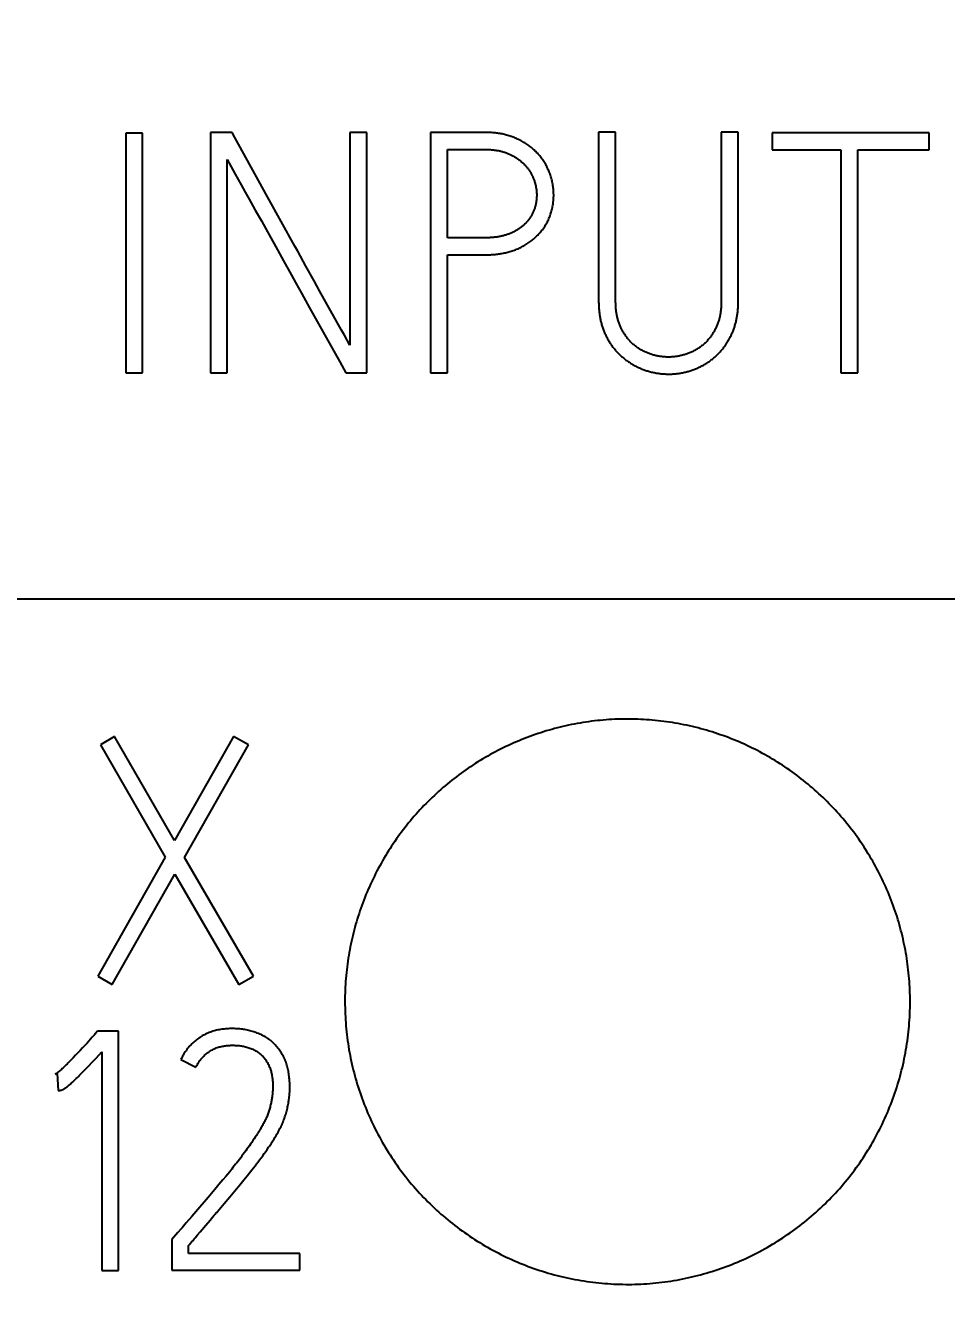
# Model space of a CAD drawing. Extents: x 0 to 420, y 0 to 297.
# Drawn here: x 112.69 to 119.21, y 153.55 to 162.62 of the extents above; entities that cross this region are included whole.
import ezdxf
from ezdxf.enums import TextEntityAlignment as Align

# ---------------------------------------------------------------- set-up
doc = ezdxf.new("R2010")
doc.units = 0
doc.header["$LTSCALE"] = 23.1
for name, color, linetype in [('10000_FRONT', 7, 'CONTINUOUS'), ('10100_DIM_FRONT', 7, 'CONTINUOUS'), ('10500_FRONT_LABELING', 7, 'CONTINUOUS')]:
    doc.layers.add(name, color=color, linetype=linetype)
doc.dimstyles.get("Standard").update_dxf_attribs({"dimtxt": 2.5, "dimasz": 2.5, "dimexe": 1.25, "dimexo": 0.625, "dimtad": 1, "dimcen": 2.5, "dimazin": 3, "dimtfac": 1, "dimtmove": 0, "dimatfit": 3})

# ---------------------------------------------------------------- blocks, each defined once
blk = doc.blocks.new('*D0')
at = {"layer": '10100_DIM_FRONT', "linetype": 'CONTINUOUS'}
for p, q in [((147.4005, 192.5601), (147.4005, 130.0621)), ((103.9005, 151.5111), (103.9005, 130.0621)), ((103.9005, 132.0621), (125.6505, 132.0621)), ((147.4005, 132.0621), (125.6505, 132.0621))]:
    blk.add_line(p, q, dxfattribs=at)
for points in [[(107.4005, 132.5621), (103.9005, 132.0621), (107.4005, 131.5621)], [(143.9005, 131.5621), (147.4005, 132.0621), (143.9005, 132.5621)]]:
    blk.add_solid(points, dxfattribs=at)
blk.add_text('43,5', height=3.5, dxfattribs=at).set_placement((121.6172, 132.9371), (131.3672, 132.9371), align=Align.FIT)
blk = doc.blocks.new('*D1')
at = {"layer": '10100_DIM_FRONT', "linetype": 'CONTINUOUS'}
for p, q in [((111.900486, 192.560113), (111.900486, 137.865388)), ((147.400486, 192.560113), (147.400486, 137.865388)), ((111.900486, 139.865388), (129.650486, 139.865388)), ((147.400486, 139.865388), (129.650486, 139.865388))]:
    blk.add_line(p, q, dxfattribs=at)
for points in [[(115.400486, 140.365388), (111.900486, 139.865388), (115.400486, 139.365388)], [(143.900486, 139.365388), (147.400486, 139.865388), (143.900486, 140.365388)]]:
    blk.add_solid(points, dxfattribs=at)
blk.add_text('35,5', height=3.5, dxfattribs=at).set_placement((125.819828, 140.740388), (135.319828, 140.740388), align=Align.FIT)

msp = doc.modelspace()

# ---------------------------------------------------------------- linework, layer by layer
at = {"layer": '10000_FRONT', "color": 7, "linetype": 'CONTINUOUS'}
msp.add_line((111.9005, 158.5611), (147.4005, 158.5611), dxfattribs=at)
for points in [[(118.9505, 155.7111), (118.9504, 155.7317), (118.9501, 155.7522), (118.9495, 155.7727), (118.9488, 155.7932), (118.9479, 155.8136), (118.9467, 155.834), (118.9453, 155.8543), (118.9438, 155.8746), (118.942, 155.8949), (118.94, 155.9152), (118.9379, 155.9354), (118.9355, 155.9556), (118.9329, 155.9757), (118.9301, 155.9958), (118.9271, 156.0159), (118.9239, 156.0359), (118.9205, 156.056), (118.9169, 156.0759), (118.9131, 156.0959), (118.9091, 156.1158), (118.9049, 156.1357), (118.9005, 156.1555), (118.8959, 156.1753), (118.8911, 156.1951), (118.886, 156.2148), (118.8808, 156.2345), (118.8754, 156.2542), (118.8697, 156.2738), (118.8639, 156.2934), (118.8578, 156.313), (118.8515, 156.3325), (118.8451, 156.352), (118.8384, 156.3714), (118.8315, 156.3908), (118.8244, 156.4101), (118.8171, 156.4293), (118.8096, 156.4484), (118.802, 156.4674), (118.7942, 156.4863), (118.7861, 156.5051), (118.7779, 156.5238), (118.7696, 156.5424), (118.761, 156.5608), (118.7522, 156.5792), (118.7433, 156.5975), (118.7342, 156.6157), (118.7249, 156.6338), (118.7154, 156.6518), (118.7058, 156.6697), (118.696, 156.6874), (118.6859, 156.7051), (118.6758, 156.7227), (118.6654, 156.7402), (118.6548, 156.7576), (118.6441, 156.7749), (118.6332, 156.7921), (118.6221, 156.8092), (118.6108, 156.8262), (118.5993, 156.8431), (118.5877, 156.8599), (118.5759, 156.8765), (118.5638, 156.8931), (118.5516, 156.9096), (118.5392, 156.926), (118.5266, 156.9423), (118.5139, 156.9585), (118.5009, 156.9745), (118.4878, 156.9904), (118.4746, 157.0062), (118.4612, 157.0218), (118.4477, 157.0372), (118.434, 157.0525), (118.4202, 157.0676), (118.4063, 157.0825), (118.3922, 157.0973), (118.3779, 157.112), (118.3636, 157.1265), (118.3491, 157.1408), (118.3344, 157.155), (118.3197, 157.169), (118.3047, 157.1829), (118.2897, 157.1966), (118.2745, 157.2102), (118.2592, 157.2236), (118.2437, 157.2368), (118.2281, 157.2499), (118.2123, 157.2628), (118.1964, 157.2756), (118.1804, 157.2883), (118.1642, 157.3007), (118.1479, 157.313), (118.1315, 157.3252), (118.1149, 157.3372), (118.0982, 157.349), (118.0813, 157.3607), (118.0643, 157.3723), (118.0472, 157.3836), (118.0299, 157.3948), (118.0124, 157.4059), (117.9948, 157.4168), (117.9772, 157.4275), (117.9594, 157.4379), (117.9416, 157.4482), (117.9237, 157.4583), (117.9057, 157.4682), (117.8876, 157.4779), (117.8694, 157.4875), (117.8512, 157.4968), (117.8329, 157.5059), (117.8145, 157.5148), (117.796, 157.5236), (117.7774, 157.5321), (117.7588, 157.5405), (117.7401, 157.5486), (117.7213, 157.5566), (117.7024, 157.5644), (117.6835, 157.572), (117.6645, 157.5793), (117.6454, 157.5865), (117.6262, 157.5935), (117.6069, 157.6003), (117.5876, 157.607), (117.5681, 157.6134), (117.5486, 157.6196), (117.5291, 157.6256), (117.5094, 157.6315), (117.4897, 157.6371), (117.4698, 157.6425), (117.4499, 157.6478), (117.4299, 157.6528), (117.4099, 157.6577), (117.3897, 157.6623), (117.3695, 157.6667), (117.3492, 157.671), (117.329, 157.675), (117.3087, 157.6788), (117.2884, 157.6823), (117.2682, 157.6857), (117.2479, 157.6889), (117.2275, 157.6918), (117.2072, 157.6945), (117.1869, 157.697), (117.1666, 157.6994), (117.1462, 157.7015), (117.1258, 157.7034), (117.1055, 157.7051), (117.0851, 157.7065), (117.0647, 157.7078), (117.0443, 157.7089), (117.0239, 157.7097), (117.0035, 157.7104), (116.9831, 157.7108), (116.9626, 157.7111), (116.9422, 157.7111), (116.9217, 157.7109), (116.9012, 157.7105), (116.8808, 157.7099), (116.8603, 157.7091), (116.8398, 157.7081), (116.8193, 157.7068), (116.7988, 157.7054), (116.7782, 157.7037), (116.7577, 157.7018), (116.7371, 157.6997), (116.7166, 157.6974), (116.696, 157.6949), (116.6755, 157.6921), (116.6551, 157.6892), (116.6347, 157.686), (116.6144, 157.6827), (116.5941, 157.6791), (116.574, 157.6753), (116.5538, 157.6714), (116.5338, 157.6672), (116.5137, 157.6628), (116.4938, 157.6583), (116.4739, 157.6535), (116.4541, 157.6485), (116.4343, 157.6434), (116.4146, 157.638), (116.395, 157.6324), (116.3754, 157.6266), (116.3558, 157.6207), (116.3364, 157.6145), (116.317, 157.6081), (116.2976, 157.6016), (116.2783, 157.5948), (116.2591, 157.5878), (116.2399, 157.5806), (116.2208, 157.5733), (116.2018, 157.5657), (116.1828, 157.5579), (116.1639, 157.5499), (116.145, 157.5417), (116.1262, 157.5334), (116.1075, 157.5248), (116.0888, 157.516), (116.0702, 157.5069), (116.0517, 157.4977)], [(116.0517, 157.4977), (116.0333, 157.4884), (116.015, 157.4788), (115.9969, 157.4691), (115.9788, 157.4592), (115.9609, 157.4491), (115.9432, 157.4389), (115.9255, 157.4285), (115.908, 157.4179), (115.8906, 157.4072), (115.8733, 157.3963), (115.8562, 157.3852), (115.8392, 157.3739), (115.8222, 157.3625), (115.8055, 157.3509), (115.7888, 157.3391), (115.7723, 157.3272), (115.7558, 157.3151), (115.7395, 157.3029), (115.7234, 157.2904), (115.7073, 157.2778), (115.6914, 157.2651), (115.6756, 157.2521), (115.6599, 157.239), (115.6444, 157.2257), (115.6289, 157.2123), (115.6136, 157.1987), (115.5984, 157.1849), (115.5834, 157.1709), (115.5685, 157.1568), (115.5537, 157.1425), (115.539, 157.128), (115.5244, 157.1134), (115.5101, 157.0986), (115.4958, 157.0837), (115.4818, 157.0686), (115.4679, 157.0535), (115.4543, 157.0382), (115.4408, 157.0228), (115.4274, 157.0073), (115.4143, 156.9916), (115.4013, 156.9759), (115.3884, 156.96), (115.3758, 156.944), (115.3633, 156.9279), (115.351, 156.9117), (115.3388, 156.8954), (115.3269, 156.8789), (115.315, 156.8623), (115.3034, 156.8456), (115.292, 156.8288), (115.2807, 156.8119), (115.2695, 156.7948), (115.2586, 156.7777), (115.2478, 156.7604), (115.2372, 156.743), (115.2268, 156.7254), (115.2165, 156.7078), (115.2064, 156.69), (115.1965, 156.6721), (115.1868, 156.6541), (115.1772, 156.636), (115.1678, 156.6178), (115.1586, 156.5994), (115.1495, 156.5809), (115.1407, 156.5623), (115.132, 156.5436), (115.1235, 156.5249), (115.1153, 156.5061), (115.1072, 156.4873), (115.0994, 156.4684), (115.0918, 156.4494), (115.0843, 156.4304), (115.0771, 156.4113), (115.07, 156.3922), (115.0632, 156.373), (115.0566, 156.3538), (115.0501, 156.3345), (115.0439, 156.3151), (115.0379, 156.2957), (115.032, 156.2762), (115.0264, 156.2567), (115.0209, 156.2372), (115.0157, 156.2175), (115.0106, 156.1978), (115.0058, 156.1781), (115.0011, 156.1583), (114.9967, 156.1385), (114.9924, 156.1186), (114.9884, 156.0986), (114.9845, 156.0786), (114.9809, 156.0585), (114.9774, 156.0384), (114.9742, 156.0182), (114.9712, 155.998), (114.9683, 155.9777), (114.9657, 155.9573), (114.9633, 155.9369), (114.961, 155.9165), (114.959, 155.896), (114.9572, 155.8755), (114.9557, 155.855), (114.9543, 155.8345), (114.9531, 155.8139), (114.9522, 155.7934), (114.9514, 155.7728), (114.9509, 155.7523), (114.9506, 155.7317), (114.9505, 155.7111)], [(114.9505, 155.7111), (114.9506, 155.6897), (114.951, 155.6683), (114.9515, 155.647), (114.9523, 155.6257), (114.9534, 155.6045), (114.9546, 155.5833), (114.9561, 155.5621), (114.9578, 155.5409), (114.9597, 155.5198), (114.9618, 155.4988), (114.9642, 155.4778), (114.9668, 155.4568), (114.9695, 155.4358), (114.9726, 155.4149), (114.9758, 155.394), (114.9793, 155.3732), (114.9829, 155.3524), (114.9868, 155.3316), (114.9909, 155.3109), (114.9953, 155.2902), (114.9998, 155.2696), (115.0046, 155.249), (115.0096, 155.2284), (115.0148, 155.2078), (115.0203, 155.1873), (115.0259, 155.1669), (115.0318, 155.1464), (115.038, 155.1261), (115.0443, 155.1057), (115.0509, 155.0854), (115.0577, 155.0651), (115.0647, 155.0449), (115.0719, 155.0247), (115.0794, 155.0047), (115.087, 154.9848), (115.0949, 154.965), (115.1029, 154.9452), (115.1112, 154.9256), (115.1196, 154.9061), (115.1283, 154.8868), (115.1371, 154.8675), (115.1462, 154.8483), (115.1554, 154.8293), (115.1649, 154.8103), (115.1745, 154.7915), (115.1843, 154.7728), (115.1943, 154.7541), (115.2046, 154.7356), (115.215, 154.7172), (115.2256, 154.6989), (115.2364, 154.6807), (115.2474, 154.6626), (115.2586, 154.6447), (115.2699, 154.6268), (115.2815, 154.609), (115.2933, 154.5914), (115.3053, 154.5738), (115.3175, 154.5564), (115.3299, 154.5391), (115.3425, 154.5219), (115.3553, 154.5048), (115.3682, 154.4878), (115.3814, 154.4709), (115.3948, 154.4541), (115.4084, 154.4375), (115.4221, 154.4211), (115.436, 154.4048), (115.45, 154.3887), (115.4642, 154.3728), (115.4786, 154.357), (115.4931, 154.3415), (115.5077, 154.326), (115.5225, 154.3108), (115.5375, 154.2957), (115.5526, 154.2808), (115.5678, 154.2661), (115.5832, 154.2515), (115.5987, 154.2371), (115.6144, 154.2228), (115.6303, 154.2088), (115.6463, 154.1949), (115.6624, 154.1811), (115.6787, 154.1675), (115.6951, 154.1541), (115.7117, 154.1409), (115.7285, 154.1278), (115.7454, 154.115), (115.7624, 154.1022), (115.7796, 154.0897), (115.797, 154.0773), (115.8145, 154.0651), (115.8321, 154.053), (115.8499, 154.0412), (115.8679, 154.0295), (115.886, 154.0179), (115.9043, 154.0066), (115.9227, 153.9955), (115.9411, 153.9845), (115.9597, 153.9738), (115.9784, 153.9633), (115.9971, 153.953), (116.0159, 153.9429), (116.0348, 153.9331), (116.0538, 153.9234), (116.0729, 153.914), (116.0921, 153.9047), (116.1113, 153.8957), (116.1307, 153.8869), (116.1501, 153.8783), (116.1696, 153.8699), (116.1892, 153.8617), (116.2089, 153.8537), (116.2287, 153.8459), (116.2485, 153.8383), (116.2684, 153.831), (116.2885, 153.8238), (116.3086, 153.8169), (116.3288, 153.8102), (116.3491, 153.8037), (116.3694, 153.7974), (116.3899, 153.7913), (116.4104, 153.7854), (116.4311, 153.7797), (116.4518, 153.7743), (116.4726, 153.769), (116.4935, 153.764), (116.5145, 153.7592), (116.5355, 153.7546), (116.5566, 153.7503), (116.5777, 153.7462), (116.5988, 153.7423), (116.6199, 153.7386), (116.641, 153.7352), (116.6622, 153.732), (116.6833, 153.7291), (116.7045, 153.7263), (116.7257, 153.7238), (116.7468, 153.7216), (116.768, 153.7195), (116.7892, 153.7177), (116.8104, 153.7161), (116.8317, 153.7147), (116.8529, 153.7135), (116.8741, 153.7126), (116.8954, 153.7119), (116.9166, 153.7114), (116.9379, 153.7112), (116.9592, 153.7111), (116.9805, 153.7113), (117.0018, 153.7118), (117.0231, 153.7124), (117.0445, 153.7133), (117.0658, 153.7144), (117.0871, 153.7158), (117.1085, 153.7173), (117.1299, 153.7192), (117.1513, 153.7212), (117.1727, 153.7235), (117.1941, 153.726), (117.2154, 153.7287), (117.2367, 153.7317), (117.258, 153.7349), (117.2792, 153.7383), (117.3003, 153.7419), (117.3213, 153.7458), (117.3423, 153.7499), (117.3632, 153.7542), (117.384, 153.7587), (117.4048, 153.7634), (117.4255, 153.7683), (117.4461, 153.7735), (117.4667, 153.7789), (117.4872, 153.7845), (117.5077, 153.7903), (117.5281, 153.7963), (117.5484, 153.8025), (117.5686, 153.809), (117.5888, 153.8157), (117.6089, 153.8226), (117.629, 153.8297), (117.649, 153.837), (117.6689, 153.8446), (117.6888, 153.8524), (117.7086, 153.8603), (117.7283, 153.8685), (117.7479, 153.877), (117.7675, 153.8856), (117.7871, 153.8945), (117.8065, 153.9036), (117.8259, 153.9129), (117.8452, 153.9224), (117.8644, 153.9322), (117.8834, 153.9421), (117.9023, 153.9522), (117.9211, 153.9624), (117.9397, 153.9729), (117.9582, 153.9836), (117.9766, 153.9944), (117.9948, 154.0054)], [(117.9948, 154.0054), (118.0129, 154.0166), (118.0308, 154.028), (118.0487, 154.0396), (118.0664, 154.0513), (118.0839, 154.0633), (118.1013, 154.0754), (118.1186, 154.0877), (118.1358, 154.1002), (118.1528, 154.1128), (118.1697, 154.1257), (118.1865, 154.1387), (118.2031, 154.1519), (118.2196, 154.1653), (118.2359, 154.1789), (118.2522, 154.1927), (118.2683, 154.2066), (118.2842, 154.2207), (118.3, 154.235), (118.3157, 154.2495), (118.3313, 154.2642), (118.3467, 154.2791), (118.362, 154.2942), (118.3771, 154.3094), (118.392, 154.3248), (118.4068, 154.3403), (118.4214, 154.356), (118.4358, 154.3718), (118.45, 154.3877), (118.464, 154.4038), (118.4778, 154.4199), (118.4914, 154.4363), (118.5049, 154.4527), (118.5182, 154.4693), (118.5313, 154.486), (118.5442, 154.5028), (118.5569, 154.5197), (118.5694, 154.5368), (118.5818, 154.554), (118.5939, 154.5713), (118.6059, 154.5888), (118.6177, 154.6064), (118.6293, 154.6241), (118.6407, 154.6419), (118.652, 154.6599), (118.663, 154.678), (118.6739, 154.6962), (118.6846, 154.7146), (118.6951, 154.7331), (118.7054, 154.7517), (118.7155, 154.7704), (118.7254, 154.7893), (118.7352, 154.8083), (118.7447, 154.8274), (118.7541, 154.8467), (118.7632, 154.8661), (118.7722, 154.8856), (118.7809, 154.9051), (118.7894, 154.9246), (118.7976, 154.9443), (118.8057, 154.964), (118.8135, 154.9837), (118.8211, 155.0036), (118.8285, 155.0234), (118.8357, 155.0434), (118.8427, 155.0634), (118.8494, 155.0835), (118.856, 155.1036), (118.8623, 155.1238), (118.8684, 155.144), (118.8743, 155.1643), (118.8799, 155.1847), (118.8854, 155.2051), (118.8906, 155.2256), (118.8957, 155.2461), (118.9005, 155.2667), (118.9051, 155.2874), (118.9095, 155.3081), (118.9136, 155.3289), (118.9176, 155.3498), (118.9213, 155.3707), (118.9248, 155.3916), (118.9281, 155.4127), (118.9312, 155.4337), (118.934, 155.4549), (118.9367, 155.4761), (118.9391, 155.4974), (118.9412, 155.5187), (118.9432, 155.54), (118.9449, 155.5614), (118.9464, 155.5827), (118.9476, 155.6041), (118.9487, 155.6255), (118.9495, 155.6469), (118.95, 155.6683), (118.9504, 155.6897), (118.9505, 155.7111)]]:
    msp.add_lwpolyline(points, dxfattribs=at)
at = {"layer": '10500_FRONT_LABELING', "color": 7, "linetype": 'CONTINUOUS'}
for p, q in [((113.4005, 161.8564), (113.4005, 160.1611)), ((113.5184, 161.8564), (113.4005, 161.8564)), ((113.5184, 160.1611), (113.5184, 161.8564)), ((113.9994, 161.8611), (113.9994, 160.1611)), ((114.1526, 161.8611), (113.9994, 161.8611)), ((114.985, 161.8611), (114.985, 160.3568)), ((115.1052, 161.8611), (114.985, 161.8611)), ((115.1052, 160.1611), (115.1052, 161.8611)), ((115.5556, 161.8611), (115.5556, 160.1611)), ((115.947, 161.8611), (115.5556, 161.8611)), ((116.7463, 161.8635), (116.7463, 160.6657)), ((116.8665, 161.8635), (116.7463, 161.8635)), ((116.8665, 160.6657), (116.8665, 161.8635)), ((117.6139, 161.8635), (117.6139, 160.6657)), ((117.7342, 161.8635), (117.6139, 161.8635)), ((117.7342, 160.6657), (117.7342, 161.8635)), ((117.9747, 161.8588), (117.9747, 161.7385)), ((119.0852, 161.8588), (117.9747, 161.8588)), ((119.0852, 161.7385), (119.0852, 161.8588)), ((115.6758, 161.116), (115.6758, 161.7409)), ((115.6758, 161.7409), (115.947, 161.7409)), ((117.9747, 161.7385), (118.4604, 161.7385)), ((118.4604, 161.7385), (118.4604, 160.1611)), ((118.5807, 160.1611), (118.5807, 161.7385)), ((118.5807, 161.7385), (119.0852, 161.7385)), ((114.1173, 160.1611), (114.1173, 161.6701)), ((114.4036, 161.4059), (114.2877, 161.616)), ((114.2164, 161.4908), (114.245, 161.4398)), ((114.245, 161.4398), (114.2736, 161.3887)), ((114.2736, 161.3887), (114.3163, 161.312)), ((114.5002, 161.231), (114.4036, 161.4059)), ((114.3163, 161.312), (114.359, 161.2352)), ((114.597, 161.056), (114.5002, 161.231)), ((115.9527, 161.1161), (115.6758, 161.116)), ((114.4726, 161.0305), (114.5153, 160.9538)), ((115.6758, 160.1611), (115.6758, 160.9958)), ((115.6758, 160.9958), (115.947, 160.9958)), ((114.5153, 160.9538), (114.5725, 160.8517)), ((114.7326, 160.8112), (114.6745, 160.9161)), ((114.5725, 160.8517), (114.601, 160.8006)), ((114.7715, 160.7413), (114.7326, 160.8112)), ((113.4005, 160.1611), (113.5184, 160.1611)), ((113.9994, 160.1611), (114.1173, 160.1611)), ((114.914, 160.2379), (114.9567, 160.1611)), ((114.9567, 160.1611), (115.1052, 160.1611)), ((115.5556, 160.1611), (115.6758, 160.1611)), ((118.4604, 160.1611), (118.5807, 160.1611)), ((113.3207, 157.587), (113.2194, 157.5281)), ((113.2194, 157.5281), (113.6791, 156.7335)), ((113.7452, 156.8514), (113.3207, 157.587)), ((114.1625, 157.587), (113.7452, 156.8514)), ((113.8159, 156.7312), (114.2686, 157.5281)), ((114.2686, 157.5281), (114.1625, 157.587)), ((113.6791, 156.7335), (113.2005, 155.8918)), ((114.304, 155.8918), (113.8159, 156.7312)), ((113.3042, 155.8328), (113.7475, 156.6133)), ((113.7475, 156.6133), (114.2002, 155.8328)), ((113.2005, 155.8918), (113.3042, 155.8328)), ((114.2002, 155.8328), (114.304, 155.8918)), ((113.1999, 155.5017), (113.1834, 155.4828)), ((113.3485, 155.5017), (113.1999, 155.5017)), ((113.3485, 153.8088), (113.3485, 155.5017)), ((113.0606, 155.3493), (113.0444, 155.3321)), ((113.0768, 155.3665), (113.0606, 155.3493)), ((113.093, 155.3838), (113.0768, 155.3665)), ((113.109, 155.4012), (113.093, 155.3838)), ((113.1251, 155.4186), (113.109, 155.4012)), ((113.1888, 155.3108), (113.2306, 155.3555)), ((113.2306, 155.3555), (113.2306, 153.8088)), ((113.0171, 155.3036), (113.0061, 155.2923)), ((113.028, 155.315), (113.0171, 155.3036)), ((113.0444, 155.3321), (113.028, 155.315)), ((113.1236, 155.2422), (113.1391, 155.2582)), ((113.1391, 155.2582), (113.1621, 155.2824)), ((113.1621, 155.2824), (113.1888, 155.3108)), ((113.7894, 155.3013), (113.8955, 155.247)), ((112.9005, 155.1975), (112.9146, 155.2022)), ((112.9146, 155.2022), (112.9217, 155.082)), ((113.0489, 155.1674), (113.0569, 155.1751)), ((113.0569, 155.1751), (113.0649, 155.1829)), ((113.0649, 155.1829), (113.0728, 155.1907)), ((113.0728, 155.1907), (113.0846, 155.2025)), ((113.0846, 155.2025), (113.0964, 155.2143)), ((113.0964, 155.2143), (113.1081, 155.2262)), ((113.1081, 155.2262), (113.1236, 155.2422)), ((114.2913, 154.716), (114.2829, 154.7037)), ((114.2997, 154.7283), (114.2913, 154.716)), ((114.308, 154.7406), (114.2997, 154.7283)), ((114.3163, 154.753), (114.308, 154.7406)), ((114.3244, 154.7655), (114.3163, 154.753)), ((114.3325, 154.778), (114.3244, 154.7655)), ((114.2308, 154.6313), (114.2219, 154.6194)), ((114.2396, 154.6432), (114.2308, 154.6313)), ((114.2484, 154.6552), (114.2396, 154.6432)), ((114.2571, 154.6673), (114.2484, 154.6552)), ((114.2658, 154.6794), (114.2571, 154.6673)), ((114.2743, 154.6915), (114.2658, 154.6794)), ((114.2829, 154.7037), (114.2743, 154.6915)), ((114.3685, 154.6216), (114.3791, 154.6363)), ((114.3791, 154.6363), (114.3897, 154.6511)), ((114.3897, 154.6511), (114.4001, 154.6659)), ((114.4001, 154.6659), (114.4104, 154.6809)), ((114.1582, 154.5372), (114.1489, 154.5256)), ((114.1674, 154.5488), (114.1582, 154.5372)), ((114.1766, 154.5604), (114.1674, 154.5488)), ((114.1858, 154.5721), (114.1766, 154.5604)), ((114.1949, 154.5839), (114.1858, 154.5721)), ((114.2039, 154.5957), (114.1949, 154.5839)), ((114.2129, 154.6075), (114.2039, 154.5957)), ((114.2219, 154.6194), (114.2129, 154.6075)), ((114.2918, 154.5206), (114.303, 154.5348)), ((114.303, 154.5348), (114.3141, 154.5491)), ((114.3141, 154.5491), (114.3251, 154.5635)), ((114.3251, 154.5635), (114.3361, 154.5779)), ((114.3361, 154.5779), (114.347, 154.5924)), ((114.347, 154.5924), (114.3578, 154.607)), ((114.3578, 154.607), (114.3685, 154.6216)), ((114.0875, 154.451), (114.0589, 154.4169)), ((114.1065, 154.4739), (114.0875, 154.451)), ((114.1207, 154.491), (114.1065, 154.4739)), ((114.1348, 154.5083), (114.1207, 154.491)), ((114.1489, 154.5256), (114.1348, 154.5083)), ((114.2063, 154.4149), (114.235, 154.4499)), ((114.235, 154.4499), (114.2578, 154.4781)), ((114.2578, 154.4781), (114.2749, 154.4993)), ((114.2749, 154.4993), (114.2918, 154.5206)), ((114.0063, 154.3544), (113.9823, 154.326)), ((114.0302, 154.3828), (114.0063, 154.3544)), ((114.0589, 154.4169), (114.0302, 154.3828)), ((114.1368, 154.3312), (114.1717, 154.373)), ((114.1717, 154.373), (114.2063, 154.4149)), ((113.9534, 154.2921), (113.9244, 154.2582)), ((113.9823, 154.326), (113.9534, 154.2921)), ((114.0959, 154.2828), (114.1368, 154.3312)), ((113.8954, 154.2244), (113.8663, 154.1906)), ((113.9244, 154.2582), (113.8954, 154.2244)), ((113.996, 154.1654), (114.0137, 154.1861)), ((113.7982, 154.112), (113.7885, 154.1007)), ((113.8079, 154.1232), (113.7982, 154.112)), ((113.908, 154.0617), (113.9256, 154.0825)), ((113.9256, 154.0825), (113.9667, 154.1309)), ((113.9667, 154.1309), (113.996, 154.1654)), ((113.7544, 154.0614), (113.7257, 154.028)), ((113.7257, 154.028), (113.7257, 153.8111)), ((113.8905, 154.041), (113.908, 154.0617)), ((113.8436, 153.929), (113.8436, 153.9856)), ((114.6311, 153.929), (113.8436, 153.929)), ((114.6311, 153.8111), (114.6311, 153.929)), ((113.2306, 153.8088), (113.3485, 153.8088)), ((113.7257, 153.8111), (114.6311, 153.8111))]:
    msp.add_line(p, q, dxfattribs=at)
for points in [[(114.2877, 161.616), (114.1719, 161.8261), (114.1526, 161.8611)], [(115.947, 160.9958), (115.9553, 160.9958), (115.9636, 160.996), (115.9719, 160.9962), (115.9802, 160.9965), (115.9884, 160.9969), (115.9967, 160.9975), (116.0049, 160.9981), (116.0131, 160.9988), (116.0213, 160.9996), (116.0295, 161.0005), (116.0377, 161.0016), (116.0459, 161.0027), (116.054, 161.004), (116.0621, 161.0054), (116.0702, 161.0069), (116.0783, 161.0085), (116.0864, 161.0102), (116.0944, 161.0121), (116.1024, 161.0141), (116.1104, 161.0162), (116.1184, 161.0184), (116.1264, 161.0208), (116.1343, 161.0233), (116.1422, 161.026), (116.1501, 161.0288), (116.1579, 161.0317), (116.1656, 161.0348), (116.1733, 161.038), (116.1808, 161.0413), (116.1883, 161.0447), (116.1958, 161.0483), (116.2031, 161.052), (116.2104, 161.0559), (116.2176, 161.0599), (116.2247, 161.064), (116.2318, 161.0683), (116.2388, 161.0727), (116.2457, 161.0773), (116.2525, 161.082), (116.2593, 161.0868), (116.266, 161.0918), (116.2726, 161.0969), (116.2791, 161.1021), (116.2855, 161.1074), (116.2917, 161.1129), (116.2979, 161.1184), (116.3039, 161.1241), (116.3098, 161.1298), (116.3156, 161.1356), (116.3213, 161.1416), (116.3268, 161.1477), (116.3323, 161.1538), (116.3376, 161.1601), (116.3428, 161.1665), (116.3478, 161.173), (116.3527, 161.1797), (116.3575, 161.1864), (116.3622, 161.1933), (116.3667, 161.2003), (116.3711, 161.2074), (116.3753, 161.2146), (116.3793, 161.2219), (116.3832, 161.2292), (116.3869, 161.2366), (116.3904, 161.2441), (116.3938, 161.2516), (116.397, 161.2592), (116.4001, 161.2668), (116.403, 161.2745), (116.4057, 161.2823), (116.4083, 161.2901), (116.4107, 161.298), (116.413, 161.3059), (116.4151, 161.3139), (116.4171, 161.322), (116.4189, 161.3301), (116.4205, 161.3383), (116.422, 161.3465), (116.4233, 161.3547), (116.4245, 161.3629), (116.4254, 161.3711), (116.4262, 161.3793), (116.4269, 161.3875), (116.4274, 161.3958), (116.4277, 161.404), (116.4279, 161.4122), (116.4279, 161.4205), (116.4278, 161.4287), (116.4275, 161.437), (116.4271, 161.4453), (116.4265, 161.4535), (116.4258, 161.4618), (116.4248, 161.4701), (116.4238, 161.4783), (116.4225, 161.4866), (116.4212, 161.4947), (116.4196, 161.5028), (116.418, 161.5109), (116.4161, 161.519), (116.4142, 161.527), (116.4121, 161.5349), (116.4098, 161.5429), (116.4074, 161.5507), (116.4049, 161.5586), (116.4022, 161.5664), (116.3993, 161.5741), (116.3963, 161.5818), (116.3932, 161.5895), (116.3899, 161.5971), (116.3865, 161.6047), (116.3829, 161.6122), (116.3792, 161.6196), (116.3753, 161.627), (116.3713, 161.6342), (116.3672, 161.6414), (116.3629, 161.6484), (116.3585, 161.6554), (116.354, 161.6623), (116.3493, 161.669), (116.3445, 161.6757), (116.3396, 161.6823), (116.3346, 161.6888), (116.3294, 161.6952), (116.3241, 161.7015), (116.3187, 161.7077), (116.3131, 161.7139), (116.3074, 161.7199), (116.3016, 161.7258), (116.2956, 161.7317), (116.2896, 161.7374), (116.2834, 161.743), (116.2771, 161.7484), (116.2708, 161.7537), (116.2643, 161.7588), (116.2578, 161.7639), (116.2511, 161.7688), (116.2444, 161.7735), (116.2376, 161.7782), (116.2307, 161.7827), (116.2237, 161.7871), (116.2166, 161.7914), (116.2095, 161.7955), (116.2023, 161.7996), (116.1949, 161.8035), (116.1876, 161.8074), (116.1801, 161.8111), (116.1726, 161.8147), (116.165, 161.8181), (116.1574, 161.8214), (116.1498, 161.8246), (116.1421, 161.8277), (116.1344, 161.8306), (116.1266, 161.8333), (116.1188, 161.836), (116.1109, 161.8385), (116.103, 161.8408), (116.0951, 161.843), (116.0871, 161.8451), (116.079, 161.847), (116.071, 161.8488), (116.0629, 161.8505), (116.0547, 161.852), (116.0465, 161.8534), (116.0383, 161.8547), (116.03, 161.8559), (116.0218, 161.8569), (116.0135, 161.8578), (116.0052, 161.8586), (115.9969, 161.8593), (115.9886, 161.8598), (115.9803, 161.8603), (115.972, 161.8607), (115.9636, 161.8609), (115.9553, 161.8611), (115.947, 161.8611)], [(115.947, 161.7409), (115.9527, 161.7408), (115.9585, 161.7407), (115.9642, 161.7406), (115.9699, 161.7404), (115.9756, 161.7401), (115.9813, 161.7398), (115.987, 161.7394), (115.9927, 161.7389), (115.9984, 161.7383), (116.0041, 161.7377), (116.0097, 161.7371), (116.0154, 161.7363), (116.021, 161.7355), (116.0266, 161.7346), (116.0323, 161.7336), (116.0379, 161.7325), (116.0434, 161.7313), (116.049, 161.7301), (116.0546, 161.7287), (116.0601, 161.7273), (116.0657, 161.7258), (116.0712, 161.7242), (116.0767, 161.7225), (116.0822, 161.7207), (116.0876, 161.7188), (116.093, 161.7168), (116.0984, 161.7147), (116.1037, 161.7126), (116.109, 161.7104), (116.1142, 161.7081), (116.1194, 161.7057), (116.1245, 161.7032), (116.1296, 161.7007), (116.1347, 161.6981), (116.1397, 161.6954), (116.1447, 161.6926), (116.1496, 161.6898), (116.1545, 161.6868), (116.1594, 161.6838), (116.1642, 161.6808), (116.169, 161.6776), (116.1738, 161.6744), (116.1784, 161.671), (116.1831, 161.6676), (116.1877, 161.6641), (116.1922, 161.6605), (116.1966, 161.6569), (116.2009, 161.6532), (116.2052, 161.6494), (116.2094, 161.6456), (116.2135, 161.6416), (116.2176, 161.6377), (116.2216, 161.6336), (116.2255, 161.6295), (116.2293, 161.6253), (116.233, 161.621), (116.2367, 161.6167), (116.2403, 161.6123), (116.2438, 161.6078), (116.2472, 161.6033), (116.2506, 161.5987), (116.2539, 161.594), (116.2571, 161.5893), (116.2602, 161.5844), (116.2632, 161.5795), (116.2661, 161.5746), (116.269, 161.5696), (116.2717, 161.5645), (116.2743, 161.5594), (116.2768, 161.5543), (116.2792, 161.5491), (116.2815, 161.5439), (116.2837, 161.5387), (116.2858, 161.5334), (116.2878, 161.5281), (116.2897, 161.5227), (116.2915, 161.5173), (116.2932, 161.5119), (116.2949, 161.5064), (116.2964, 161.501), (116.2979, 161.4954), (116.2992, 161.4898), (116.3005, 161.4843), (116.3017, 161.4786), (116.3027, 161.473), (116.3037, 161.4673), (116.3046, 161.4617), (116.3053, 161.456), (116.306, 161.4504), (116.3065, 161.4447), (116.307, 161.4391), (116.3073, 161.4334), (116.3076, 161.4277), (116.3077, 161.422), (116.3077, 161.4164), (116.3076, 161.4107), (116.3074, 161.405), (116.3071, 161.3993), (116.3067, 161.3936), (116.3062, 161.3879), (116.3056, 161.3822), (116.3048, 161.3765), (116.304, 161.3708), (116.303, 161.3652), (116.3019, 161.3595), (116.3008, 161.354), (116.2995, 161.3484), (116.2981, 161.3429), (116.2967, 161.3374), (116.2951, 161.3319), (116.2934, 161.3265), (116.2917, 161.3211), (116.2898, 161.3157), (116.2878, 161.3104), (116.2857, 161.3051), (116.2835, 161.2998), (116.2812, 161.2946), (116.2788, 161.2894), (116.2762, 161.2843), (116.2736, 161.2792), (116.2708, 161.2741), (116.2679, 161.2691), (116.2649, 161.2642), (116.2619, 161.2594), (116.2587, 161.2547), (116.2554, 161.2501), (116.252, 161.2455), (116.2485, 161.241), (116.245, 161.2366), (116.2413, 161.2322), (116.2376, 161.2279), (116.2337, 161.2237), (116.2298, 161.2196), (116.2258, 161.2155), (116.2217, 161.2115), (116.2175, 161.2076), (116.2132, 161.2038), (116.2089, 161.2), (116.2045, 161.1963), (116.2, 161.1927), (116.1954, 161.1892), (116.1908, 161.1858), (116.1861, 161.1825), (116.1814, 161.1793), (116.1766, 161.1762), (116.1718, 161.1731), (116.1669, 161.1701), (116.162, 161.1673), (116.157, 161.1645), (116.152, 161.1617), (116.1469, 161.1591), (116.1417, 161.1565), (116.1366, 161.154), (116.1313, 161.1515), (116.1261, 161.1492), (116.1208, 161.1469), (116.1155, 161.1447), (116.1102, 161.1426), (116.1048, 161.1406), (116.0994, 161.1387), (116.094, 161.1369), (116.0886, 161.1351), (116.0832, 161.1335), (116.0777, 161.1319), (116.0722, 161.1304), (116.0666, 161.129), (116.0611, 161.1277), (116.0555, 161.1264), (116.0499, 161.1253), (116.0443, 161.1242), (116.0386, 161.1232), (116.0329, 161.1223), (116.0272, 161.1214), (116.0215, 161.1206), (116.0158, 161.1199), (116.0101, 161.1193), (116.0044, 161.1187), (115.9987, 161.1182), (115.9929, 161.1177), (115.9872, 161.1173), (115.9815, 161.117), (115.9757, 161.1167), (115.97, 161.1164), (115.9642, 161.1163), (115.9585, 161.1161), (115.9527, 161.1161)], [(114.1173, 161.6701), (114.1308, 161.6442), (114.1447, 161.6184), (114.1589, 161.5928), (114.1733, 161.5673), (114.2164, 161.4908)], [(114.359, 161.2352), (114.4016, 161.1585), (114.4726, 161.0305)], [(114.6745, 160.9161), (114.6358, 160.9861), (114.6164, 161.0211), (114.597, 161.056)], [(114.601, 160.8006), (114.6437, 160.7238), (114.6579, 160.6982), (114.6721, 160.6727), (114.6864, 160.6471), (114.7006, 160.6215), (114.914, 160.2379)], [(114.985, 160.3568), (114.9659, 160.392), (114.9466, 160.427), (114.9272, 160.4619), (114.7715, 160.7413)], [(116.7463, 160.6657), (116.7463, 160.6588), (116.7464, 160.6518), (116.7466, 160.6449), (116.7468, 160.638), (116.7471, 160.6312), (116.7474, 160.6243), (116.7479, 160.6174), (116.7484, 160.6106), (116.7489, 160.6037), (116.7496, 160.5969), (116.7503, 160.59), (116.7511, 160.5832), (116.752, 160.5764), (116.7529, 160.5696), (116.754, 160.5629), (116.7551, 160.5561), (116.7563, 160.5493), (116.7576, 160.5426), (116.7589, 160.5359), (116.7604, 160.5292), (116.762, 160.5225), (116.7636, 160.5158), (116.7654, 160.5091), (116.7672, 160.5024), (116.7692, 160.4958), (116.7713, 160.4892), (116.7734, 160.4826), (116.7757, 160.476), (116.778, 160.4695), (116.7805, 160.463), (116.783, 160.4565), (116.7856, 160.4502), (116.7883, 160.4438), (116.7911, 160.4375), (116.7939, 160.4313), (116.7969, 160.4251), (116.7999, 160.419), (116.8031, 160.4129), (116.8063, 160.4068), (116.8095, 160.4008), (116.8129, 160.3949), (116.8163, 160.3889), (116.8199, 160.3831), (116.8235, 160.3773), (116.8271, 160.3715), (116.8309, 160.3657), (116.8347, 160.3601), (116.8387, 160.3544), (116.8427, 160.3488), (116.8468, 160.3433), (116.851, 160.3378), (116.8553, 160.3324), (116.8597, 160.327), (116.8642, 160.3217), (116.8687, 160.3164), (116.8734, 160.3112), (116.8781, 160.3061), (116.8829, 160.3011), (116.8877, 160.2962), (116.8926, 160.2913), (116.8976, 160.2865), (116.9027, 160.2818), (116.9078, 160.2772), (116.9129, 160.2726), (116.9182, 160.2682), (116.9235, 160.2638), (116.9288, 160.2595), (116.9343, 160.2552), (116.9397, 160.251), (116.9453, 160.247), (116.9509, 160.2429), (116.9565, 160.239), (116.9623, 160.2351), (116.9681, 160.2313), (116.9739, 160.2276), (116.9798, 160.224), (116.9858, 160.2204), (116.9918, 160.2169), (116.9979, 160.2135), (117.0041, 160.2102), (117.0102, 160.207), (117.0164, 160.2039), (117.0227, 160.2009), (117.029, 160.198), (117.0353, 160.1952), (117.0416, 160.1924), (117.048, 160.1898), (117.0544, 160.1872), (117.0608, 160.1848), (117.0673, 160.1824), (117.0738, 160.1801), (117.0803, 160.1779), (117.0869, 160.1757), (117.0935, 160.1737), (117.1001, 160.1717), (117.1068, 160.1699), (117.1135, 160.1681), (117.1202, 160.1664), (117.127, 160.1648), (117.1338, 160.1633), (117.1406, 160.1618), (117.1474, 160.1605), (117.1543, 160.1592), (117.1611, 160.1581), (117.168, 160.157), (117.1749, 160.1561), (117.1817, 160.1552), (117.1886, 160.1544), (117.1955, 160.1538), (117.2024, 160.1532), (117.2092, 160.1527), (117.2161, 160.1523), (117.223, 160.152), (117.2299, 160.1518), (117.2368, 160.1517), (117.2436, 160.1517), (117.2505, 160.1518), (117.2574, 160.1519), (117.2643, 160.1522), (117.2712, 160.1526), (117.2781, 160.153), (117.285, 160.1536), (117.2919, 160.1542), (117.2988, 160.1549), (117.3058, 160.1558), (117.3127, 160.1567), (117.3196, 160.1577), (117.3264, 160.1589), (117.3333, 160.1601), (117.3401, 160.1614), (117.3469, 160.1628), (117.3536, 160.1643), (117.3604, 160.1658), (117.3671, 160.1675), (117.3737, 160.1692), (117.3804, 160.1711), (117.387, 160.173), (117.3936, 160.175), (117.4002, 160.1771), (117.4067, 160.1793), (117.4132, 160.1815), (117.4197, 160.1839), (117.4261, 160.1863), (117.4326, 160.1889), (117.4389, 160.1915), (117.4453, 160.1942), (117.4516, 160.197), (117.4579, 160.1999), (117.4642, 160.2029), (117.4705, 160.206), (117.4767, 160.2092), (117.4828, 160.2125), (117.4889, 160.2158), (117.4949, 160.2193), (117.5009, 160.2228), (117.5068, 160.2264), (117.5126, 160.2301), (117.5183, 160.2339), (117.524, 160.2378), (117.5297, 160.2417), (117.5353, 160.2457), (117.5408, 160.2498), (117.5462, 160.254), (117.5516, 160.2582), (117.557, 160.2625), (117.5622, 160.2669), (117.5675, 160.2714), (117.5726, 160.276), (117.5777, 160.2806), (117.5827, 160.2853), (117.5877, 160.2901), (117.5926, 160.295), (117.5974, 160.3), (117.6022, 160.305), (117.6069, 160.3102), (117.6115, 160.3154), (117.616, 160.3206), (117.6205, 160.326), (117.6249, 160.3313), (117.6291, 160.3368), (117.6333, 160.3423), (117.6374, 160.3478), (117.6414, 160.3535), (117.6453, 160.3591), (117.6492, 160.3648), (117.6529, 160.3706), (117.6566, 160.3764), (117.6602, 160.3822), (117.6638, 160.3882), (117.6672, 160.3941), (117.6706, 160.4001), (117.6739, 160.4062), (117.6771, 160.4123), (117.6803, 160.4184), (117.6833, 160.4246), (117.6863, 160.4308), (117.6892, 160.4372), (117.692, 160.4435), (117.6947, 160.4499)], [(117.6139, 160.6657), (117.6139, 160.6592), (117.6138, 160.6527), (117.6136, 160.6462), (117.6134, 160.6397), (117.6131, 160.6332), (117.6127, 160.6268), (117.6122, 160.6203), (117.6116, 160.6139), (117.611, 160.6075), (117.6103, 160.6011), (117.6095, 160.5947), (117.6086, 160.5883), (117.6076, 160.582), (117.6065, 160.5757), (117.6054, 160.5693), (117.6041, 160.563), (117.6027, 160.5567), (117.6013, 160.5505), (117.5997, 160.5442), (117.598, 160.538), (117.5962, 160.5318), (117.5943, 160.5256), (117.5923, 160.5194), (117.5901, 160.5133), (117.5879, 160.5071), (117.5855, 160.501), (117.583, 160.495), (117.5805, 160.4889), (117.5778, 160.483), (117.575, 160.4771), (117.5721, 160.4712), (117.5691, 160.4654), (117.5661, 160.4597), (117.5629, 160.454), (117.5597, 160.4484), (117.5564, 160.4428), (117.5529, 160.4373), (117.5494, 160.4318), (117.5458, 160.4264), (117.5421, 160.4211), (117.5383, 160.4158), (117.5344, 160.4106), (117.5303, 160.4054), (117.5262, 160.4003), (117.522, 160.3953), (117.5176, 160.3904), (117.5132, 160.3855), (117.5087, 160.3808), (117.5041, 160.3762), (117.4994, 160.3716), (117.4946, 160.3672), (117.4898, 160.3629), (117.4849, 160.3586), (117.4799, 160.3545), (117.4748, 160.3504), (117.4697, 160.3465), (117.4645, 160.3426), (117.4592, 160.3388), (117.4538, 160.3352), (117.4484, 160.3316), (117.4429, 160.3281), (117.4373, 160.3247), (117.4316, 160.3214), (117.4258, 160.3182), (117.42, 160.3151), (117.4142, 160.3121), (117.4083, 160.3093), (117.4023, 160.3066), (117.3963, 160.304), (117.3903, 160.3015), (117.3842, 160.2991), (117.3781, 160.2968), (117.372, 160.2946), (117.3658, 160.2925), (117.3596, 160.2905), (117.3534, 160.2886), (117.3471, 160.2868), (117.3408, 160.2851), (117.3344, 160.2835), (117.3281, 160.282), (117.3216, 160.2805), (117.3152, 160.2792), (117.3087, 160.278), (117.3023, 160.2769), (117.2958, 160.2759), (117.2893, 160.275), (117.2829, 160.2743), (117.2764, 160.2736), (117.2699, 160.273), (117.2634, 160.2726), (117.257, 160.2723), (117.2505, 160.2721), (117.244, 160.2719), (117.2375, 160.2719), (117.231, 160.2721), (117.2245, 160.2723), (117.218, 160.2726), (117.2115, 160.2731), (117.2049, 160.2736), (117.1984, 160.2743), (117.1919, 160.275), (117.1854, 160.2759), (117.1789, 160.2769), (117.1724, 160.278), (117.166, 160.2792), (117.1596, 160.2805), (117.1532, 160.2818), (117.1469, 160.2833), (117.1405, 160.2849), (117.1343, 160.2866), (117.128, 160.2883), (117.1218, 160.2902), (117.1156, 160.2922), (117.1094, 160.2942), (117.1033, 160.2964), (117.0972, 160.2987), (117.0911, 160.3011), (117.0851, 160.3036), (117.0791, 160.3062), (117.0731, 160.3089), (117.0672, 160.3117), (117.0613, 160.3147), (117.0555, 160.3177), (117.0497, 160.3209), (117.0441, 160.3241), (117.0385, 160.3275), (117.033, 160.331), (117.0276, 160.3345), (117.0222, 160.3382), (117.0169, 160.3419), (117.0117, 160.3457), (117.0066, 160.3497), (117.0015, 160.3537), (116.9965, 160.3578), (116.9916, 160.362), (116.9868, 160.3663), (116.982, 160.3707), (116.9773, 160.3752), (116.9727, 160.3798), (116.9682, 160.3845), (116.9638, 160.3894), (116.9594, 160.3943), (116.9552, 160.3993), (116.951, 160.4043), (116.9469, 160.4095), (116.943, 160.4147), (116.9392, 160.42), (116.9354, 160.4253), (116.9318, 160.4307), (116.9283, 160.4361), (116.9248, 160.4417), (116.9215, 160.4472), (116.9182, 160.4528), (116.915, 160.4585), (116.9119, 160.4642), (116.9089, 160.47), (116.906, 160.4759), (116.9032, 160.4818), (116.9005, 160.4878), (116.8979, 160.4938), (116.8954, 160.4998), (116.893, 160.5059), (116.8908, 160.512), (116.8886, 160.5182), (116.8865, 160.5244), (116.8846, 160.5306), (116.8828, 160.5368), (116.8811, 160.543), (116.8795, 160.5493), (116.878, 160.5556), (116.8766, 160.5619), (116.8753, 160.5683), (116.8741, 160.5747), (116.873, 160.5811), (116.872, 160.5875), (116.8711, 160.5939), (116.8703, 160.6004), (116.8695, 160.6069), (116.8689, 160.6134), (116.8683, 160.6199), (116.8678, 160.6265), (116.8674, 160.633), (116.8671, 160.6395), (116.8668, 160.6461), (116.8667, 160.6526), (116.8665, 160.6591), (116.8665, 160.6657)], [(117.6947, 160.4499), (117.6974, 160.4563), (117.6999, 160.4628), (117.7024, 160.4692), (117.7047, 160.4757), (117.7069, 160.4823), (117.7091, 160.4888), (117.7111, 160.4954), (117.7131, 160.5019), (117.7149, 160.5086), (117.7167, 160.5152), (117.7183, 160.5218), (117.7199, 160.5285), (117.7214, 160.5352), (117.7228, 160.5419), (117.7241, 160.5487), (117.7253, 160.5555), (117.7264, 160.5622), (117.7274, 160.5691), (117.7284, 160.5759), (117.7293, 160.5827), (117.7301, 160.5896), (117.7308, 160.5965), (117.7315, 160.6034), (117.7321, 160.6103), (117.7326, 160.6172), (117.733, 160.6241), (117.7334, 160.631), (117.7337, 160.638), (117.7339, 160.6449), (117.7341, 160.6518), (117.7342, 160.6588), (117.7342, 160.6657)], [(113.1729, 155.471), (113.1623, 155.4594), (113.1251, 155.4186)], [(113.1834, 155.4828), (113.1782, 155.4769), (113.1729, 155.471)], [(114.3559, 155.4782), (114.3475, 155.4819), (114.339, 155.4855), (114.3305, 155.4888), (114.3219, 155.492), (114.3132, 155.495), (114.3046, 155.4979), (114.2959, 155.5006), (114.2871, 155.5032), (114.2783, 155.5056), (114.2695, 155.5078), (114.2606, 155.5098), (114.2517, 155.5117), (114.2428, 155.5133), (114.2338, 155.5148), (114.2247, 155.516), (114.2156, 155.5171), (114.2065, 155.5181), (114.1973, 155.5188), (114.1881, 155.5195), (114.1789, 155.5199), (114.1697, 155.5203), (114.1606, 155.5205), (114.1514, 155.5206), (114.1423, 155.5205), (114.1331, 155.5203), (114.124, 155.5199), (114.1149, 155.5194), (114.1058, 155.5187), (114.0967, 155.5178), (114.0876, 155.5168), (114.0785, 155.5156), (114.0695, 155.5142), (114.0604, 155.5127), (114.0514, 155.5109), (114.0424, 155.509), (114.0334, 155.5068), (114.0245, 155.5044), (114.0157, 155.5018), (114.0069, 155.499), (113.9983, 155.4959), (113.9898, 155.4927), (113.9813, 155.4892), (113.973, 155.4855), (113.9648, 155.4816), (113.9566, 155.4775), (113.9486, 155.4732), (113.9406, 155.4686), (113.9327, 155.4639), (113.925, 155.4589), (113.9173, 155.4537), (113.9098, 155.4484), (113.9025, 155.4429), (113.8953, 155.4373), (113.8883, 155.4314), (113.8814, 155.4255), (113.8746, 155.4193), (113.8681, 155.413), (113.8616, 155.4066), (113.8553, 155.4), (113.8492, 155.3932), (113.8432, 155.3863), (113.8374, 155.3792), (113.8317, 155.3719), (113.8262, 155.3645), (113.8209, 155.357), (113.8158, 155.3494), (113.8109, 155.3417), (113.8062, 155.3339), (113.8017, 155.3259), (113.7974, 155.3178), (113.7933, 155.3096), (113.7894, 155.3013)], [(114.4104, 154.6809), (114.4155, 154.6884), (114.4206, 154.6959), (114.4256, 154.7035), (114.4306, 154.7111), (114.4356, 154.7187), (114.4405, 154.7264), (114.4453, 154.7341), (114.4501, 154.7418), (114.4549, 154.7496), (114.4596, 154.7574), (114.4642, 154.7652), (114.4688, 154.7731), (114.4732, 154.781), (114.4776, 154.7889), (114.4819, 154.7969), (114.4861, 154.8049), (114.4903, 154.8129), (114.4943, 154.821), (114.4982, 154.8291), (114.502, 154.8373), (114.5057, 154.8456), (114.5093, 154.8538), (114.5128, 154.8622), (114.5161, 154.8706), (114.5194, 154.879), (114.5225, 154.8875), (114.5255, 154.896), (114.5285, 154.9046), (114.5312, 154.9132), (114.5339, 154.9219), (114.5364, 154.9307), (114.5387, 154.9395), (114.541, 154.9484), (114.5431, 154.9572), (114.5451, 154.9661), (114.5469, 154.9751), (114.5487, 154.984), (114.5503, 154.9929), (114.5518, 155.0018), (114.5532, 155.0108), (114.5544, 155.0197), (114.5556, 155.0287), (114.5566, 155.0376), (114.5575, 155.0466), (114.5583, 155.0556), (114.5589, 155.0646), (114.5595, 155.0736), (114.5599, 155.0826), (114.5602, 155.0916), (114.5604, 155.1007), (114.5604, 155.1097), (114.5603, 155.1188), (114.5601, 155.1278), (114.5598, 155.1369), (114.5593, 155.146), (114.5586, 155.1551), (114.5578, 155.1642), (114.5569, 155.1733), (114.5558, 155.1824), (114.5545, 155.1914), (114.5532, 155.2005), (114.5516, 155.2094), (114.55, 155.2184), (114.5482, 155.2273), (114.5462, 155.2362), (114.5441, 155.2451), (114.5418, 155.2539), (114.5393, 155.2626), (114.5366, 155.2713), (114.5337, 155.28), (114.5306, 155.2886), (114.5272, 155.2971), (114.5236, 155.3056), (114.5198, 155.314), (114.5158, 155.3222), (114.5116, 155.3303), (114.5073, 155.3383), (114.5027, 155.3462), (114.498, 155.3539), (114.493, 155.3615), (114.4878, 155.3689), (114.4824, 155.3762), (114.4768, 155.3833), (114.4709, 155.3903), (114.4649, 155.3972), (114.4587, 155.404), (114.4524, 155.4106), (114.4459, 155.4172), (114.4393, 155.4235), (114.4325, 155.4297), (114.4255, 155.4356), (114.4184, 155.4412), (114.4111, 155.4466), (114.4036, 155.4518), (114.396, 155.4567), (114.3882, 155.4614), (114.3803, 155.4658), (114.3723, 155.4701), (114.3642, 155.4743), (114.3559, 155.4782)], [(113.8955, 155.247), (113.8988, 155.2539), (113.9022, 155.2606), (113.9059, 155.2671), (113.9097, 155.2736), (113.9137, 155.2799), (113.9179, 155.2861), (113.9222, 155.2922), (113.9268, 155.2982), (113.9314, 155.3041), (113.9363, 155.3098), (113.9413, 155.3155), (113.9465, 155.321), (113.9519, 155.3264), (113.9573, 155.3316), (113.9629, 155.3366), (113.9687, 155.3415), (113.9745, 155.3462), (113.9805, 155.3508), (113.9866, 155.3551), (113.9928, 155.3593), (113.9991, 155.3634), (114.0056, 155.3672), (114.0122, 155.3709), (114.019, 155.3744), (114.0258, 155.3777), (114.0328, 155.3808), (114.0398, 155.3836), (114.0468, 155.3863), (114.0539, 155.3886), (114.0611, 155.3908), (114.0684, 155.3928), (114.0757, 155.3945), (114.0831, 155.3961), (114.0905, 155.3975), (114.098, 155.3987), (114.1055, 155.3997), (114.113, 155.4006), (114.1206, 155.4013), (114.1281, 155.4019), (114.1357, 155.4023), (114.1432, 155.4025), (114.1507, 155.4027), (114.1582, 155.4027), (114.1657, 155.4026), (114.1732, 155.4023), (114.1807, 155.4019), (114.1882, 155.4014), (114.1957, 155.4008), (114.2031, 155.4), (114.2106, 155.399), (114.218, 155.398), (114.2255, 155.3967), (114.2329, 155.3953), (114.2404, 155.3937), (114.2478, 155.3919), (114.2551, 155.39), (114.2624, 155.3879), (114.2696, 155.3857), (114.2768, 155.3832), (114.2838, 155.3806), (114.2908, 155.3778), (114.2977, 155.3748), (114.3046, 155.3716), (114.3113, 155.3682), (114.318, 155.3645), (114.3245, 155.3606), (114.3309, 155.3565), (114.3371, 155.3523), (114.3432, 155.3478), (114.3491, 155.3431), (114.3548, 155.3383), (114.3603, 155.3332), (114.3657, 155.328), (114.3709, 155.3226), (114.3759, 155.317), (114.3807, 155.3112), (114.3854, 155.3052), (114.3898, 155.2991), (114.3941, 155.2928), (114.3981, 155.2864), (114.4019, 155.2799), (114.4055, 155.2733), (114.4089, 155.2666), (114.4121, 155.2598), (114.4152, 155.2529), (114.418, 155.2459), (114.4206, 155.2388), (114.423, 155.2316), (114.4253, 155.2244), (114.4273, 155.2172), (114.4291, 155.2099), (114.4308, 155.2026), (114.4323, 155.1953), (114.4336, 155.188), (114.4349, 155.1806), (114.436, 155.1732), (114.4369, 155.1658), (114.4378, 155.1584), (114.4385, 155.1509), (114.4391, 155.1434), (114.4396, 155.1359), (114.4399, 155.1284), (114.4401, 155.1209), (114.4402, 155.1133), (114.4401, 155.1058), (114.44, 155.0983), (114.4398, 155.0908), (114.4394, 155.0834), (114.439, 155.0759), (114.4384, 155.0685), (114.4378, 155.061), (114.437, 155.0536), (114.4362, 155.0462), (114.4352, 155.0389), (114.4342, 155.0315), (114.433, 155.0241), (114.4318, 155.0168), (114.4304, 155.0095), (114.429, 155.0022), (114.4274, 154.9949), (114.4258, 154.9876), (114.4242, 154.9803), (114.4224, 154.973), (114.4206, 154.9658), (114.4186, 154.9586), (114.4166, 154.9513), (114.4145, 154.9441), (114.4123, 154.9369), (114.4099, 154.9298), (114.4075, 154.9227), (114.405, 154.9156), (114.4023, 154.9087), (114.3995, 154.9017), (114.3967, 154.8949), (114.3937, 154.8881), (114.3907, 154.8813), (114.3875, 154.8746), (114.3843, 154.8679), (114.381, 154.8613), (114.3776, 154.8547), (114.3741, 154.8482), (114.3706, 154.8416), (114.367, 154.8352), (114.3633, 154.8287), (114.3596, 154.8223), (114.3559, 154.8159), (114.3521, 154.8095), (114.3482, 154.8032), (114.3443, 154.7969), (114.3404, 154.7906), (114.3365, 154.7843), (114.3325, 154.778)], [(113.0061, 155.2923), (112.995, 155.2811), (112.9894, 155.2755), (112.9838, 155.27), (112.9781, 155.2644), (112.9724, 155.259), (112.9667, 155.2535), (112.961, 155.2481), (112.9552, 155.2428), (112.9494, 155.2375), (112.9435, 155.2322), (112.9376, 155.227), (112.9316, 155.2218), (112.9256, 155.2167), (112.9196, 155.2117), (112.9134, 155.2067), (112.9071, 155.202), (112.9038, 155.1997), (112.9005, 155.1975)], [(113.0368, 155.1559), (113.0408, 155.1597), (113.0489, 155.1674)], [(112.9217, 155.082), (112.9246, 155.0821), (112.9274, 155.0823), (112.9301, 155.0827), (112.9329, 155.0832), (112.9384, 155.0844), (112.9411, 155.0851), (112.9438, 155.0858), (112.9465, 155.0867), (112.9491, 155.0877), (112.9517, 155.0888), (112.9543, 155.09), (112.9592, 155.0926), (112.9639, 155.0955), (112.9686, 155.0986), (112.9732, 155.1018), (112.9777, 155.1051), (112.9822, 155.1085), (112.9866, 155.1119), (112.9909, 155.1154), (112.9952, 155.1189), (112.9995, 155.1225), (113.0038, 155.1261), (113.008, 155.1297), (113.0122, 155.1334), (113.0163, 155.1371), (113.0204, 155.1408), (113.0246, 155.1445), (113.0287, 155.1483), (113.0368, 155.1559)], [(114.0137, 154.1861), (114.0254, 154.1999), (114.0313, 154.2068), (114.0372, 154.2137), (114.043, 154.2206), (114.0489, 154.2275), (114.0959, 154.2828)], [(113.8663, 154.1906), (113.8274, 154.1457), (113.8079, 154.1232)], [(113.7885, 154.1007), (113.769, 154.0783), (113.7544, 154.0614)], [(113.8436, 153.9856), (113.8495, 153.9925), (113.8553, 153.9994)], [(113.8553, 153.9994), (113.867, 154.0133), (113.8729, 154.0202)], [(113.8729, 154.0202), (113.8846, 154.034), (113.8905, 154.041)]]:
    msp.add_lwpolyline(points, dxfattribs=at)

# ---------------------------------------------------------------- dimensions: what is measured, and where the dimension line sits
at = {"layer": '10100_DIM_FRONT', "linetype": 'CONTINUOUS'}
for base, p1, picture, middle in [((147.4005, 132.0621), (103.9005, 151.5111), '*D0', (126.4922, 134.6871)), ((147.4005, 139.8654), (111.9005, 192.5601), '*D1', (130.5698, 142.4904))]:
    dim = msp.add_linear_dim(base=base, p1=p1, p2=(147.4005, 192.5601), dimstyle='Standard', dxfattribs=at)
    dim.commit()
    dim.dimension.update_dxf_attribs({"geometry": picture, "text_midpoint": middle, "dimtype": 128})

doc.saveas('drawing.dxf')
